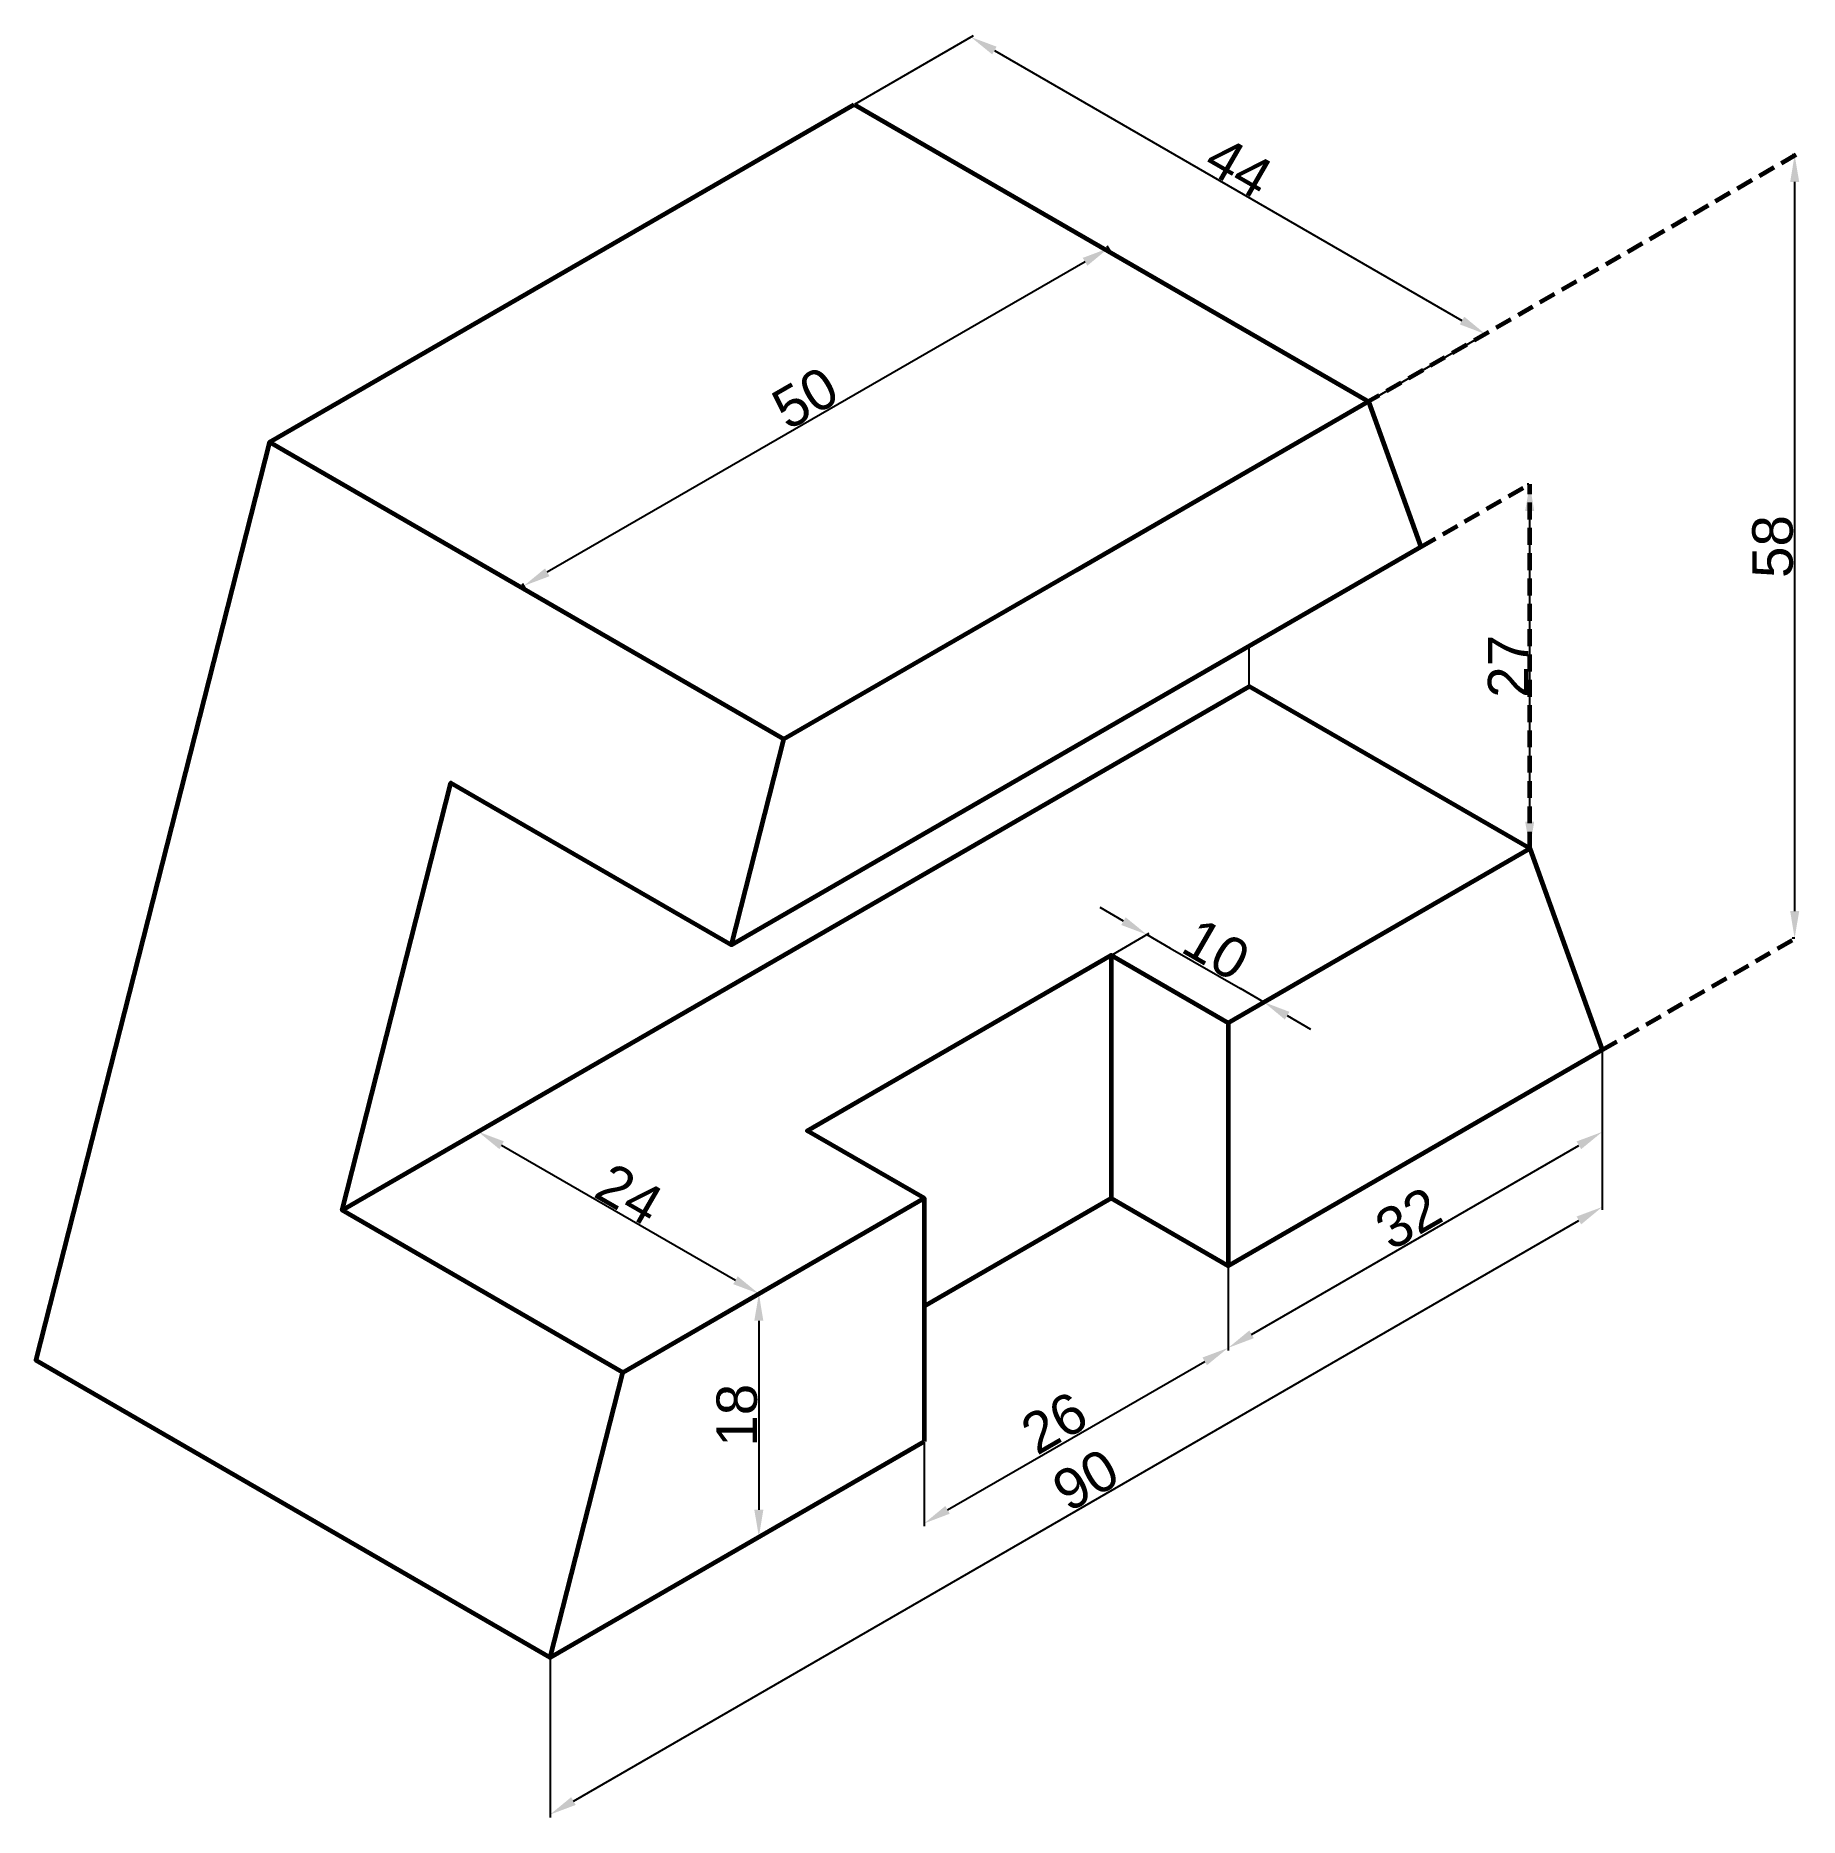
# Model space of a CAD drawing. Header units: millimetres. Extents: x 101 to 232, y 23 to 155.
import ezdxf

# ---------------------------------------------------------------- set-up
doc = ezdxf.new("R2010")
doc.units = ezdxf.units.MM
doc.header["$MEASUREMENT"] = 0
doc.linetypes.add('HIDDEN', pattern=[0.375, 0.25, -0.125])
doc.layers.add('dim', color=250, linetype='Continuous', lineweight=25)
doc.layers.add('object', color=160, linetype='Continuous', lineweight=60)
doc.styles.get("Standard").update_dxf_attribs({"font": 'arial.ttf'})
doc.dimstyles.get("Standard").update_dxf_attribs({"dimtxt": 3, "dimasz": 2, "dimexe": 0.18, "dimexo": 0.0625, "dimgap": 0.09, "dimtad": 1, "dimtoh": 1, "dimdec": 0, "dimzin": 0, "dimdsep": 46, "dimtxsty": 'Standard', "dimcen": 0.09, "dimadec": 0, "dimazin": 0, "dimtfac": 1, "dimtdec": 0, "dimtmove": 0, "dimatfit": 3, "dimfxl": 1, "dimtolj": 1, "dimtzin": 0, "dimarcsym": 0})

# ---------------------------------------------------------------- blocks, each defined once
blk = doc.blocks.new('*D1')
at = {"layer": 'Defpoints', "color": 0, "transparency": 16777216}
for p in [(231.27, 145.73), (231.19, 87.73), (231.27, 87.73)]:
    blk.add_point(p, dxfattribs=at)
at = {"layer": 'dim', "color": 0, "lineweight": -2, "transparency": 16777216}
for p, q in [((231.2, 145.73), (231.01, 145.73)), ((231.19, 143.73), (231.19, 89.73)), ((231.2, 87.73), (231.01, 87.73))]:
    blk.add_line(p, q, dxfattribs=at)
at = {"layer": 'dim', "color": 0, "transparency": 16777216}
for points in [[(230.86, 143.73), (231.53, 143.73), (231.19, 145.73)], [(230.86, 89.73), (231.53, 89.73), (231.19, 87.73)]]:
    blk.add_solid(points, dxfattribs=at)
at = {"layer": 'dim', "color": 0, "transparency": 16777216, "insert": (229.57, 116.73), "char_height": 3, "attachment_point": 5, "rotation": 90}
blk.add_mtext('\\A1;58', dxfattribs=at)
blk = doc.blocks.new('*D2')
at = {"layer": 'Defpoints', "color": 0, "transparency": 16777216}
for p in [(216.94, 79.46), (216.94, 73.38), (189.23, 63.46)]:
    blk.add_point(p, dxfattribs=at)
at = {"layer": 'dim', "color": 0, "lineweight": -2, "transparency": 16777216}
for p, q in [((216.94, 79.39), (216.94, 73.18)), ((190.96, 58.38), (215.21, 72.38)), ((189.23, 63.39), (189.23, 57.18))]:
    blk.add_line(p, q, dxfattribs=at)
at = {"layer": 'dim', "color": 0, "transparency": 16777216}
for points in [[(215.04, 72.67), (215.38, 72.1), (216.94, 73.38)], [(190.8, 58.67), (191.13, 58.1), (189.23, 57.38)]]:
    blk.add_solid(points, dxfattribs=at)
at = {"layer": 'dim', "color": 0, "transparency": 16777216, "insert": (202.58, 66.97), "char_height": 3, "attachment_point": 5, "rotation": 30}
blk.add_mtext('\\A1;32', dxfattribs=at)
blk = doc.blocks.new('*D3')
at = {"layer": 'Defpoints', "color": 0, "transparency": 16777216}
for p in [(189.23, 63.46), (189.23, 57.38), (166.71, 50.46)]:
    blk.add_point(p, dxfattribs=at)
at = {"layer": 'dim', "color": 0, "lineweight": -2, "transparency": 16777216}
for p, q in [((189.23, 63.39), (189.23, 57.18)), ((168.45, 45.38), (187.5, 56.38)), ((166.71, 50.39), (166.71, 44.18))]:
    blk.add_line(p, q, dxfattribs=at)
at = {"layer": 'dim', "color": 0, "transparency": 16777216}
for points in [[(187.33, 56.67), (187.66, 56.1), (189.23, 57.38)], [(168.28, 45.67), (168.61, 45.1), (166.71, 44.38)]]:
    blk.add_solid(points, dxfattribs=at)
at = {"layer": 'dim', "color": 0, "transparency": 16777216, "insert": (176.35, 51.82), "char_height": 3, "attachment_point": 5, "rotation": 30}
blk.add_mtext('\\A1;26', dxfattribs=at)
blk = doc.blocks.new('*D4')
at = {"layer": 'Defpoints', "color": 0, "transparency": 16777216}
for p in [(180.57, 86.46), (191.87, 82.99), (189.23, 81.46)]:
    blk.add_point(p, dxfattribs=at)
at = {"layer": 'dim', "color": 0, "lineweight": -2, "transparency": 16777216}
for p, q in [((181.48, 88.99), (179.74, 89.99)), ((180.63, 86.5), (183.39, 88.09)), ((183.21, 87.99), (184.94, 86.99)), ((184.94, 86.99), (190.14, 83.99)), ((191.87, 82.99), (190.14, 83.99)), ((189.29, 81.5), (192.05, 83.09)), ((193.6, 81.99), (195.33, 80.99))]:
    blk.add_line(p, q, dxfattribs=at)
at = {"layer": 'dim', "color": 0, "transparency": 16777216}
for points in [[(181.64, 89.27), (181.31, 88.7), (183.21, 87.99)], [(193.77, 82.27), (193.43, 81.7), (191.87, 82.99)]]:
    blk.add_solid(points, dxfattribs=at)
at = {"layer": 'dim', "color": 0, "transparency": 16777216, "insert": (188.35, 86.89), "char_height": 3, "attachment_point": 5, "rotation": 330}
blk.add_mtext('\\A1;10', dxfattribs=at)
blk = doc.blocks.new('*D5')
at = {"layer": 'Defpoints', "color": 0, "transparency": 16777216}
for p in [(216.94, 79.46), (216.94, 67.82), (139, 34.46)]:
    blk.add_point(p, dxfattribs=at)
at = {"layer": 'dim', "color": 0, "lineweight": -2, "transparency": 16777216}
for p, q in [((216.94, 79.39), (216.94, 67.61)), ((140.73, 23.82), (215.21, 66.82)), ((139, 34.39), (139, 22.61))]:
    blk.add_line(p, q, dxfattribs=at)
at = {"layer": 'dim', "color": 0, "transparency": 16777216}
for points in [[(215.04, 67.11), (215.38, 66.53), (216.94, 67.82)], [(140.57, 24.11), (140.9, 23.53), (139, 22.82)]]:
    blk.add_solid(points, dxfattribs=at)
at = {"layer": 'dim', "color": 0, "transparency": 16777216, "insert": (178.68, 47.6), "char_height": 3, "attachment_point": 5, "rotation": 30}
blk.add_mtext('\\A1;90', dxfattribs=at)
blk = doc.blocks.new('*D6')
at = {"layer": 'Defpoints', "color": 0, "transparency": 16777216}
for p in [(211.57, 121.36), (211.57, 121.36), (211.57, 94.36)]:
    blk.add_point(p, dxfattribs=at)
at = {"layer": 'dim', "color": 0, "lineweight": -2, "transparency": 16777216}
for p, q in [((211.51, 121.36), (211.39, 121.36)), ((211.57, 96.36), (211.57, 119.36)), ((211.51, 94.36), (211.39, 94.36))]:
    blk.add_line(p, q, dxfattribs=at)
at = {"layer": 'dim', "color": 0, "transparency": 16777216}
for points in [[(211.23, 119.36), (211.9, 119.36), (211.57, 121.36)], [(211.23, 96.36), (211.9, 96.36), (211.57, 94.36)]]:
    blk.add_solid(points, dxfattribs=at)
at = {"layer": 'dim', "color": 0, "transparency": 16777216, "insert": (209.97, 107.86), "char_height": 3, "attachment_point": 5, "rotation": 90}
blk.add_mtext('\\A1;27', dxfattribs=at)
blk = doc.blocks.new('*D7')
at = {"layer": 'Defpoints', "color": 0, "transparency": 16777216}
for p in [(123.59, 67.57), (154.47, 61.39), (144.38, 55.57)]:
    blk.add_point(p, dxfattribs=at)
at = {"layer": 'dim', "color": 0, "lineweight": -2, "transparency": 16777216}
for p, q in [((123.65, 67.6), (133.86, 73.5)), ((135.41, 72.39), (152.74, 62.39)), ((144.44, 55.6), (154.65, 61.5))]:
    blk.add_line(p, q, dxfattribs=at)
at = {"layer": 'dim', "color": 0, "transparency": 16777216}
for points in [[(135.58, 72.68), (135.25, 72.1), (133.68, 73.39)], [(152.9, 62.68), (152.57, 62.1), (154.47, 61.39)]]:
    blk.add_solid(points, dxfattribs=at)
at = {"layer": 'dim', "color": 0, "transparency": 16777216, "insert": (144.87, 68.77), "char_height": 3, "attachment_point": 5, "rotation": 330}
blk.add_mtext('\\A1;24', dxfattribs=at)
blk = doc.blocks.new('*D8')
at = {"layer": 'Defpoints', "color": 0, "transparency": 16777216}
for p in [(166.71, 68.46), (166.71, 50.46), (154.47, 43.39)]:
    blk.add_point(p, dxfattribs=at)
at = {"layer": 'dim', "color": 0, "lineweight": -2, "transparency": 16777216}
for p, q in [((166.65, 68.43), (154.29, 61.29)), ((154.47, 59.39), (154.47, 45.39)), ((166.65, 50.43), (154.29, 43.29))]:
    blk.add_line(p, q, dxfattribs=at)
at = {"layer": 'dim', "color": 0, "transparency": 16777216}
for points in [[(154.13, 59.39), (154.8, 59.39), (154.47, 61.39)], [(154.13, 45.39), (154.8, 45.39), (154.47, 43.39)]]:
    blk.add_solid(points, dxfattribs=at)
at = {"layer": 'dim', "color": 0, "transparency": 16777216, "insert": (152.85, 52.39), "char_height": 3, "attachment_point": 5, "rotation": 90}
blk.add_mtext('\\A1;18', dxfattribs=at)
blk = doc.blocks.new('*D9')
at = {"layer": 'Defpoints', "color": 0, "transparency": 16777216}
for p in [(180.57, 138.46), (137.06, 113.82), (137.27, 113.46)]:
    blk.add_point(p, dxfattribs=at)
at = {"layer": 'dim', "color": 0, "lineweight": -2, "transparency": 16777216}
for p, q in [((180.54, 138.52), (180.27, 138.98)), ((178.63, 137.82), (138.79, 114.82)), ((137.24, 113.52), (136.97, 113.98))]:
    blk.add_line(p, q, dxfattribs=at)
at = {"layer": 'dim', "color": 0, "transparency": 16777216}
for points in [[(178.46, 138.11), (178.8, 137.53), (180.36, 138.82)], [(138.63, 115.11), (138.96, 114.53), (137.06, 113.82)]]:
    blk.add_solid(points, dxfattribs=at)
at = {"layer": 'dim', "color": 0, "transparency": 16777216, "insert": (157.9, 127.73), "char_height": 3, "attachment_point": 5, "rotation": 30}
blk.add_mtext('\\A1;50', dxfattribs=at)
blk = doc.blocks.new('*D10')
at = {"layer": 'Defpoints', "color": 0, "transparency": 16777216}
for p in [(161.52, 149.46), (208.29, 132.46), (199.62, 127.46)]:
    blk.add_point(p, dxfattribs=at)
at = {"layer": 'dim', "color": 0, "lineweight": -2, "transparency": 16777216}
for p, q in [((161.58, 149.5), (170.36, 154.57)), ((171.91, 153.46), (206.55, 133.46)), ((199.68, 127.5), (208.47, 132.57))]:
    blk.add_line(p, q, dxfattribs=at)
at = {"layer": 'dim', "color": 0, "transparency": 16777216}
for points in [[(172.08, 153.75), (171.75, 153.18), (170.18, 154.46)], [(206.72, 133.75), (206.39, 133.18), (208.29, 132.46)]]:
    blk.add_solid(points, dxfattribs=at)
at = {"layer": 'dim', "color": 0, "transparency": 16777216, "insert": (190.03, 144.84), "char_height": 3, "attachment_point": 5, "rotation": 330}
blk.add_mtext('\\A1;44', dxfattribs=at)

msp = doc.modelspace()

# ---------------------------------------------------------------- linework, layer by layer
at = {"layer": 'dim'}
msp.add_line((190.78, 106.36), (190.78, 109.36), dxfattribs=at)
at = {"layer": 'object', "color": 18, "linetype": 'HIDDEN', "ltscale": 5, "true_color": 0x000000}
for p, q in [((231.27, 145.73), (199.62, 127.46)), ((203.5, 116.7), (211.57, 121.36)), ((211.57, 94.36), (211.57, 121.36)), ((216.94, 79.46), (231.27, 87.73))]:
    msp.add_line(p, q, dxfattribs=at)
at = {"layer": 'object'}
for p, q in [((199.62, 127.46), (203.5, 116.7)), ((152.44, 87.22), (203.5, 116.7)), ((123.59, 67.57), (190.78, 106.36)), ((211.57, 94.36), (190.78, 106.36)), ((211.57, 94.36), (216.94, 79.46))]:
    msp.add_line(p, q, dxfattribs=at)
at = {"layer": 'object', "ltscale": 10}
for p, q in [((180.57, 86.46), (180.57, 68.46)), ((189.23, 81.46), (189.23, 63.46)), ((166.71, 68.46), (166.71, 50.46))]:
    msp.add_line(p, q, dxfattribs=at)
at = {"layer": 'object'}
msp.add_lwpolyline([(161.52, 149.46), (199.62, 127.46), (177.97, 114.96), (156.32, 102.46), (118.22, 124.46)], close=True, dxfattribs=at)
msp.add_lwpolyline([(118.22, 124.46), (100.9, 56.46), (139, 34.46), (144.38, 55.57), (123.59, 67.57), (131.65, 99.22), (152.44, 87.22), (156.32, 102.46)], dxfattribs=at)
at = {"layer": 'object', "ltscale": 10}
for points in [[(144.38, 55.57), (166.71, 68.46), (158.05, 73.46), (180.57, 86.46), (189.23, 81.46), (211.57, 94.36)], [(166.71, 60.46), (180.57, 68.46), (189.23, 63.46), (216.94, 79.46)], [(139, 34.46), (166.71, 50.46)]]:
    msp.add_lwpolyline(points, dxfattribs=at)

# ---------------------------------------------------------------- dimensions: what is measured, and where the dimension line sits
at = {"layer": 'dim'}
for p1, p2, distance, picture, middle in [((161.52, 149.46), (199.62, 127.46), 8.66, '*D10', (190.03, 144.84)), ((180.57, 138.46), (137.27, 113.46), -0.42, '*D9', (157.9, 127.73)), ((180.57, 86.46), (189.23, 81.46), 2.64, '*D4', (188.35, 86.89)), ((123.59, 67.57), (144.38, 55.57), 10.09, '*D7', (144.87, 68.77))]:
    dim = msp.add_aligned_dim(p1=p1, p2=p2, distance=distance, dimstyle='Standard', dxfattribs=at)
    dim.commit()
    dim.dimension.update_dxf_attribs({"geometry": picture, "text_midpoint": middle})
for base, p1, p2, picture, middle in [((231.19, 87.73), (231.27, 145.73), (231.27, 87.73), '*D1', (229.57, 116.73)), ((154.47, 43.39), (166.71, 68.46), (166.71, 50.46), '*D8', (152.85, 52.39))]:
    dim = msp.add_linear_dim(base=base, p1=p1, p2=p2, angle=90, dimstyle='Standard', dxfattribs=at)
    dim.commit()
    dim.dimension.update_dxf_attribs({"geometry": picture, "text_midpoint": middle})
for base, p1, p2, angle, picture, middle, dimtype in [((211.57, 121.36), (211.57, 94.36), (211.57, 121.36), 90, '*D6', (211.57, 107.86), 160), ((216.94, 67.82), (139, 34.46), (216.94, 79.46), 30, '*D5', (179.49, 46.19), 161), ((216.94, 73.38), (189.23, 63.46), (216.94, 79.46), 30, '*D2', (203.4, 65.56), 161), ((189.23, 57.38), (166.71, 50.46), (189.23, 63.46), 30, '*D3', (177.16, 50.42), 161)]:
    dim = msp.add_linear_dim(base=base, p1=p1, p2=p2, angle=angle, dimstyle='Standard', dxfattribs=at)
    dim.commit()
    dim.dimension.update_dxf_attribs({"geometry": picture, "text_midpoint": middle, "dimtype": dimtype})

doc.saveas('drawing.dxf')
